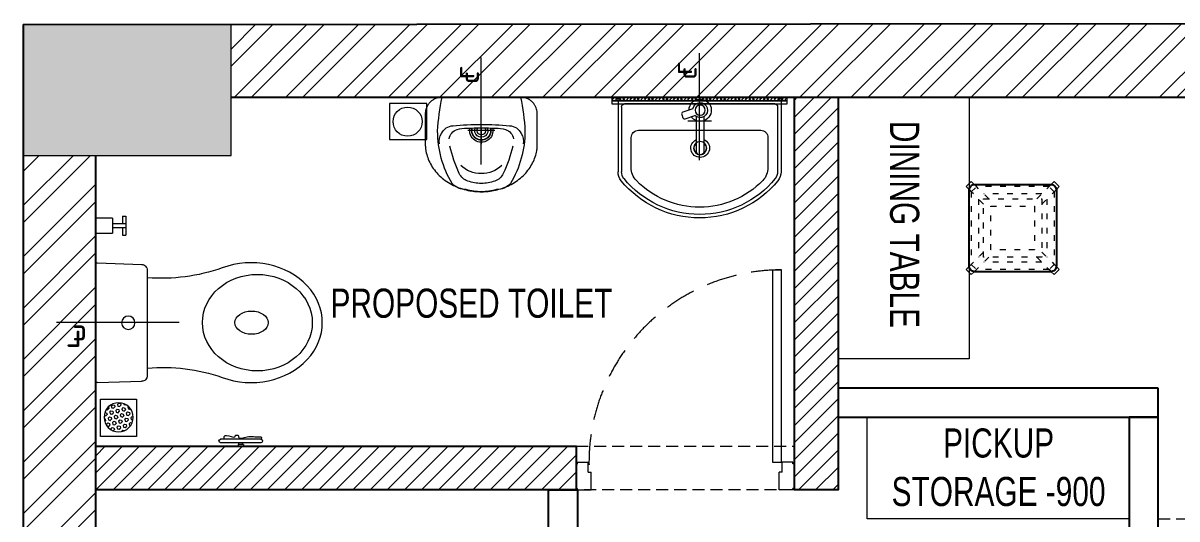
# Model space of a CAD drawing. Header units: feet. Extents: x 10029656 to 10036081, y -5940859 to -5924164.
# Drawn here: x 10029661 to 10033625, y -5925874 to -5924169 of the extents above; entities that cross this region are included whole.
import ezdxf

# ---------------------------------------------------------------- set-up
doc = ezdxf.new("R2010")
doc.units = ezdxf.units.FT
doc.header["$LTSCALE"] = 33
doc.header["$MEASUREMENT"] = 0
for name, pattern in [('a_p6_plan_L18$0$HIDDEN', [0.375, 0.25, -0.125]), ('ACAD_ISO03W100', [30, 12, -18]), ('CENTER', [2, 1.25, -0.25, 0.25, -0.25]), ('DOT2', [0.125, 0, -0.125]), ('HIDDEN', [9.525, 6.35, -3.175]), ('HIDDEN2', [4.7625, 3.175, -1.5875])]:
    doc.linetypes.add(name, pattern=pattern)
for name, color, linetype, lineweight in [('A-COL', 243, 'Continuous', 9), ('centerline-toilets', 2, 'CENTER', 13), ('column hatch', 5, 'Continuous', 0), ('Door', 2, 'Continuous', 13), ('ele', 252, 'Continuous', 13), ('Fhitting', 152, 'Continuous', 30), ('LENS-DIM', 252, 'Continuous', 5), ('LENS-DOOR', 34, 'Continuous', 20), ('LENS-PARTITION', 21, 'Continuous', 25), ('LENS-TEXT', 31, 'Continuous', 5), ('LENS_CURTAIN', 5, 'a_p6_plan_L18$0$HIDDEN', 9), ('LK-FF&E WALL', 1, 'Continuous', 9), ('LN-ELEVATION-1', 81, 'Continuous', 25), ('LN-ELEVATION-3', 125, 'Continuous', 18), ('LN-ELEVATION-5', 167, 'Continuous', 5), ('LN-HATCH', 251, 'Continuous', 0), ('Mirror', 150, 'Continuous', 20), ('Panelling', 65, 'Continuous', 18), ('PARTITION', 22, 'Continuous', 30), ('Toilet', 5, 'Continuous', 9)]:
    doc.layers.add(name, color=color, linetype=linetype, lineweight=lineweight)
doc.layers.add('A-WALL', color=1, linetype='Continuous')
doc.styles.add('LK TXT', font='GILC____.TTF', dxfattribs={"height": 100})
doc.styles.get("Standard").update_dxf_attribs({"font": 'GILC____.TTF'})

# ---------------------------------------------------------------- blocks, each defined once
blk = doc.blocks.new('jALI')
at = {"layer": 'Toilet', "ltscale": 5}
h = blk.add_hatch(dxfattribs=at)
h.set_pattern_fill('HEX', color=256, scale=50, angle=135, double=1)
h.set_pattern_definition([(135, (-344825.863, 460708.187), (-7.65465545, -7.65465545), [6.25, -12.5]), (255, (-344825.863, 460708.187), (10.4564538, -2.80179835), [6.25, -12.5]), (195, (-344830.282, 460712.606), (2.80179835, -10.4564538), [6.25, -12.5])])
edge = h.paths.add_edge_path()
edge.add_arc((-393187.5, 163647.6), 50, -90, 270)
blk.add_lwpolyline([(-393249.5, 163581.9), (-393125.5, 163581.9), (-393125.5, 163709.4), (-393249.5, 163709.4)], close=True, dxfattribs=at)
blk.add_circle((-393187.5, 163647.6), 50, dxfattribs=at)
blk = doc.blocks.new('WC')
at = {"layer": 'centerline-toilets', "linetype": 'HIDDEN', "ltscale": 10}
blk.add_line((0, 286.3), (0, -134.7), dxfattribs=at)
at = {"layer": 'Toilet'}
for p, q in [((-412.8, 566.9), (-412.8, 428.9)), ((-400.8, 566.9), (-400.8, 428.9)), ((-418.8, 506.9), (-424.8, 506.9)), ((-424.8, 506.9), (-424.8, 488.9)), ((-418.8, 488.9), (-424.8, 488.9)), ((-418.8, 506.9), (-418.8, 488.9)), ((-418.8, 503.9), (-412.8, 503.9)), ((-418.8, 491.9), (-412.8, 491.9)), ((180.6, 176.8), (-182.6, 176.8)), ((-205.8, 5.9), (-201.7, 157.2)), ((205.8, 5.9), (199.8, 157.2)), ((-200.1, 0), (200.1, 0))]:
    blk.add_line(p, q, dxfattribs=at)
at = {"layer": 'Toilet', "ltscale": 100}
for p, q in [((366.1, 103), (300.3, 103)), ((300.3, 91.5), (300.3, 103)), ((326.3, 91.5), (300.3, 91.5)), ((326.3, 103), (326.3, 57.2)), ((340.1, 103), (340.1, 57.2)), ((366.1, 91.5), (340.1, 91.5)), ((366.1, 91.5), (366.1, 103)), ((307.2, 0), (307.2, 57.2)), ((359.2, 57.2), (307.2, 57.2)), ((359.2, 57.2), (359.2, 0)), ((359.2, 0), (307.2, 0))]:
    blk.add_line(p, q, dxfattribs=at)
at = {"layer": 'Toilet'}
blk.add_circle((-0.3, 111.6), 22.9, dxfattribs=at)
for centre, radius, start, end in [((-406.8, 566.9), 6, 0, 180), ((-406.8, 428.9), 6, 180, 0), ((-776.4, 231.1), 622.3, 354.997, 19.0619), ((776, 226.4), 623.4, 160.5196, 184.5617), ((-182.4, 157.5), 19.3, 90.3509, 180.8981), ((180.5, 157.5), 19.3, 359.1019, 89.6491), ((-200.1, 5.7), 5.72, 177.9546, 270), ((200.1, 5.7), 5.72, 270, 2.0454)]:
    blk.add_arc(centre, radius, start, end, dxfattribs=at)
at = {"layer": 'Toilet', "extrusion": (0, 0, -1)}
for centre, major_axis, ratio, start_param, end_param in [((0, 533.5), (0, -244.6), 0.842028, 7.436326, 11.41323), ((0, 535.1), (0, -57.2), 0.7, 1.570796326794896, 7.853981633974482)]:
    blk.add_ellipse(centre, major_axis=major_axis, ratio=ratio, start_param=start_param, end_param=end_param, dxfattribs=at)
blk.add_ellipse((0, 555), major_axis=(0, -188.8), ratio=0.878788, dxfattribs=at)
at = {"layer": 'Toilet'}
blk.add_open_spline([(-400.8, 441), (-397.1, 440.5), (-384.3, 439), (-389, 459.3), (-395.6, 479.8), (-385.6, 478), (-385.9, 491.3), (-402.7, 487.2), (-384.8, 532.1), (-395.5, 546.6), (-390.9, 570.2), (-397.2, 568.8), (-400.8, 568)], degree=3, knots=[0, 0, 0, 0, 9.744972, 33.823887, 47.583551, 49.497915, 60.560502, 63.822284, 93.508019, 135.756925, 141.904352, 150.301906, 150.301906, 150.301906, 150.301906], dxfattribs=at)
at = {"layer": 'Fhitting', "lineweight": 0, "ltscale": 0.5, "rotation": 270}
blk.add_blockref('jALI', (-163972.9, -393109.2), dxfattribs=at)
at = {"layer": 'centerline-toilets', "linetype": 'DOT2', "insert": (-35.9, -56.9), "char_height": 85.827, "width": 567.402, "attachment_point": 5, "rotation": 270}
blk.add_mtext('{\\fISOCPEUR|b0|i0|c0|p34;℄}', dxfattribs=at)
blk = doc.blocks.new('Wash Basin')
at = {"layer": 'PARTITION', "lineweight": 9}
h = blk.add_hatch(dxfattribs=at)
h.set_pattern_fill('ANSI38', color=256, scale=70, angle=990, style=0, double=1)
h.set_pattern_definition([(315, (-64.7135, -33.325), (6.18718, 6.18718), []), (45, (-64.7135, -33.325), (6.18718, 18.56155), [21.875, -13.125])])
h.paths.add_polyline_path([(300.1, -22), (-300.1, -22), (-300.1, -34), (300.1, -34)])
at = {"layer": 'centerline-toilets', "linetype": 'HIDDEN', "ltscale": 10}
blk.add_line((0, -238.1), (0, 129.8), dxfattribs=at)
at = {"layer": 'Mirror', "ltscale": 0.5}
blk.add_lwpolyline([(-300.1, -34), (-300.1, -46), (300.1, -46), (300.1, -34)], close=True, dxfattribs=at)
at = {"layer": 'Panelling', "lineweight": 9}
blk.add_lwpolyline([(-300.1, -22), (-300.1, -34), (300.1, -34), (300.1, -22)], close=True, dxfattribs=at)
at = {"layer": 'Toilet', "ltscale": 100}
for p, q in [((-280, -32), (-280, -278.3)), ((-270, -22), (270, -22)), ((280, -32), (280, -278.3)), ((-268, -55), (-268, -278.3)), ((-258, -45), (258, -45)), ((268, -55), (268, -278.3)), ((-14.8, -88.6), (-14.6, -207.9)), ((11, -207.9), (10.8, -88.6))]:
    blk.add_line(p, q, dxfattribs=at)
blk.add_lwpolyline([(23.1, -61.6), (57.7, -73.5, -0.414214), (61.4, -81.2), (57.5, -92.5, -0.414214), (49.9, -96.2), (16.1, -84.6)], format="xyb", dxfattribs=at)
blk.add_lwpolyline([(40.7, -103.2), (-41.1, -103.2)], dxfattribs=at)
blk.add_lwpolyline([(-235, -264, 0.191896), (-217.2, -308.7, 0.420236), (217.2, -308.7, 0.191896), (235, -264), (235, -160.5, 0.414214), (210, -135.5), (-210, -135.5, 0.414214), (-235, -160.5)], format="xyb", close=True, dxfattribs=at)
for centre, radius in [((-2, -66.5), 17.5), ((-2, -196.8), 22.5)]:
    blk.add_circle(centre, radius, dxfattribs=at)
for centre, radius, start, end in [((-270, -32), 10, 90, 180), ((270, -32), 10, 0, 90), ((-258, -55), 10, 90, 180), ((258, -55), 10, 0, 90), ((-2, -197.1), 32.1, 113.0898, 66.246), ((-2, -196.8), 20.5, 128.0403, 237.2899), ((-2, -196.8), 20.5, 304.4733, 50.7332), ((-230, -278.3), 50, 180, 218.4461), ((0, -89.3), 347.7, 219.2826, 320.7174), ((-230, -278.3), 38, 180, 218.4461), ((0, -89.3), 335.7, 219.313, 320.687), ((230, -278.3), 38, 321.5539, 0), ((230, -278.3), 50, 321.5539, 0)]:
    blk.add_arc(centre, radius, start, end, dxfattribs=at)
for centre, major_axis, start_param, end_param in [((-2, -66.5), (0, 38.3), 4.720493, 9.081982), ((-2, -66.5), (-0.2, -25.6), 1.769108, 7.074098), ((-2, -66.5), (0, 38.3), 3.484555, 4.083576), ((-1.8, -207.9), (-9.04, 9.04), 0.785398, 3.926991)]:
    blk.add_ellipse(centre, major_axis=major_axis, ratio=1, start_param=start_param, end_param=end_param, dxfattribs=at)
at = {"layer": 'centerline-toilets', "linetype": 'DOT2', "insert": (33.3, 61.8), "char_height": 75, "width": 495.827, "attachment_point": 5, "rotation": 90}
blk.add_mtext('{\\fISOCPEUR|b0|i0|c0|p34;℄}', dxfattribs=at)
blk = doc.blocks.new('DLF-RSP-AR-CD-DWG-4DT-3113$0$X-TYPICAL TOILET UPPER FLOORS - 02$0$urinals')
at = {"layer": 'Toilet'}
for p, q in [((0, -15.6), (0, 8.3)), ((-46.1, -115), (46.1, -115)), ((0, -105.4), (0, -161.1))]:
    blk.add_line(p, q, dxfattribs=at)
blk.add_lwpolyline([(135, 0), (-135, 0, 0.036949), (-150, -116.2, 0.138094), (-99.8, -297.1, 0.221721), (-52, -317.9, 0.062656), (0, -325, 0.062656), (52, -317.9, 0.221721), (99.8, -297.1, 0.138094), (150, -116.2, 0.036949)], format="xyb", close=True, dxfattribs=at)
for centre, radius, start, end in [((-94.3, -144.9), 47.1, 93.3708, 154.4824), ((-71.4, -149.9), 40.2, 106.7016, 169.725), ((3.2, -1238.2), 1144.7, 90.1625, 95.0265), ((-50.5, -225.3), 118.5, 89.5454, 105.8857), ((-0.1, -996.2), 890.8, 89.9918, 93.182), ((0, -115), 40, 167.428, 12.572), ((0, -115), 33, 164.1814, 15.8186), ((0, -115), 32, 163.6049, 16.3951), ((0, -115), 22.6, 155.6653, 24.3347), ((0, -115), 14.7, 139.9109, 40.0891), ((-3.2, -1238.2), 1144.7, 84.9735, 89.8375), ((0.1, -996.2), 890.8, 86.818, 90.0082), ((50.5, -225.3), 118.5, 74.1143, 90.4546), ((71.4, -149.9), 40.2, 10.275, 73.2984), ((94.3, -144.9), 47.1, 25.5176, 86.6292), ((-91, -152.7), 53.8, 148.4868, 188.6401), ((91, -152.7), 53.8, 351.3599, 31.5132), ((413.9, -38.4), 538.2, 193.994, 204.5632), ((-413.9, -38.4), 538.2, 335.4368, 346.006), ((-1.6, -165.3), 97.6, 225, 270.9552), ((1.6, -165.3), 97.6, 269.0448, 315), ((-30.1, -241.3), 50, 204.5632, 250.4606), ((30.1, -241.3), 50, 289.5394, 335.4368), ((-1.5, -160.9), 135.4, 250.4606, 270.6492), ((1.5, -160.9), 135.4, 269.3508, 289.5394)]:
    blk.add_arc(centre, radius, start, end, dxfattribs=at)
blk.add_open_spline([(135, 0), (105.3, 0), (75.7, 0), (-13.3, 0), (-72.7, 0), (-132.7, 0), (-133.4, 0), (-134.3, 0), (-134.5, 0), (-134.7, 0), (-134.9, 0), (-135, 0), (-135, 0), (-135, 0), (-135, 0), (-135, 0), (-135, 0), (-135.1, 0), (-135.1, 0), (-135.2, 0), (-135.2, 0), (-135.3, 0), (-135.4, 0), (-135.7, 0), (-135.8, 0), (-136.4, 0), (-136.7, 0), (-137.7, -0.1), (-138.4, -0.1), (-140.5, -0.2), (-141.9, -0.4), (-146.2, -1), (-149, -1.7), (-154.8, -3.4), (-157.6, -4.5), (-163.1, -7.3), (-165.8, -8.9), (-171, -12.5), (-173.4, -14.6), (-177.9, -19.1), (-180, -21.5), (-183.6, -26.7), (-185.2, -29.4), (-188, -34.9), (-189.1, -37.8), (-190.8, -43.5), (-191.5, -46.3), (-192, -49.8), (-192.1, -50.5), (-192.3, -52.5), (-192.4, -53.8), (-192.5, -55.7), (-192.5, -56.2), (-192.5, -56.9), (-192.5, -57), (-192.5, -57.2), (-192.5, -57.3), (-192.5, -57.4), (-192.5, -57.4), (-192.5, -57.5), (-192.5, -57.5), (-192.5, -57.5), (-192.5, -57.6), (-192.5, -57.7), (-192.5, -57.8), (-192.5, -57.9), (-192.5, -58.1), (-192.5, -58.4), (-192.5, -58.6), (-192.5, -59.3), (-192.5, -59.7), (-192.5, -61), (-192.5, -61.9), (-192.5, -64.6), (-192.5, -66.4), (-192.5, -71.7), (-192.5, -75.2), (-192.5, -85.8), (-192.5, -92.9), (-192.5, -114.2), (-192.5, -128.4), (-192.5, -146.1), (-192.5, -144.6), (-192.5, -149.2), (-192.5, -150.3), (-192.5, -153.7), (-192.5, -156), (-192.5, -158.5), (-192.5, -158.8), (-192.5, -159.2), (-192.5, -159.4), (-192.5, -159.7), (-192.5, -159.8), (-192.5, -159.9), (-192.5, -160), (-192.5, -160), (-192.5, -160), (-192.5, -160.1), (-192.5, -160.1), (-192.5, -160.2), (-192.5, -160.3), (-192.5, -160.5), (-192.5, -160.6), (-192.5, -161), (-192.5, -161.2), (-192.5, -161.9), (-192.5, -162.4), (-192.4, -163.9), (-192.4, -164.9), (-192.3, -167.8), (-192.2, -169.8), (-191.7, -175.8), (-191.2, -179.9), (-189.3, -190.9), (-187.5, -198), (-182.8, -212.2), (-179.9, -219.2), (-172.8, -233.1), (-168.7, -239.9), (-159.3, -253), (-154, -259.4), (-142.4, -271.4), (-136, -277), (-122.6, -287.5), (-115.4, -292.3), (-100.5, -300.9), (-92.8, -304.8), (-76.9, -311.5), (-68.8, -314.3), (-52.5, -318.9), (-44.4, -320.7), (-28.1, -323.4), (-20, -324.2), (-9.4, -324.8), (-6.7, -324.9), (-2.5, -325), (-1, -325), (2, -325), (3.6, -325), (8.2, -324.9), (11.3, -324.7), (20.7, -324.1), (27, -323.5), (41.8, -321.2), (50.2, -319.5), (67, -314.9), (75.4, -312), (91.8, -305.3), (99.8, -301.4), (115.1, -292.5), (122.5, -287.5), (136.4, -276.8), (142.9, -270.9), (154.7, -258.5), (160.1, -252), (169.7, -238.4), (173.8, -231.3), (180.9, -217), (183.8, -209.7), (188.3, -195.1), (189.9, -187.8), (191.2, -179.3), (191.4, -178), (191.8, -174.1), (192.1, -171.5), (192.3, -167.9), (192.3, -166.9), (192.5, -164), (192.5, -162), (192.5, -160), (192.5, -159.9), (192.5, -159.8), (192.5, -159.7), (192.5, -159.5), (192.5, -159.4), (192.5, -159), (192.5, -158.8), (192.5, -158), (192.5, -157.5), (192.5, -155.9), (192.5, -154.9), (192.5, -151.8), (192.5, -149.7), (192.5, -143.5), (192.5, -144.3), (192.5, -131.9), (192.5, -123.6), (192.5, -98.8), (192.5, -82.2), (192.5, -64.8), (192.5, -64), (192.5, -61.5), (192.5, -59.9), (192.5, -58), (192.5, -57.8), (192.5, -57.5), (192.5, -57.5), (192.5, -57.4), (192.5, -57.4), (192.5, -57.4), (192.5, -57.3), (192.5, -57.2), (192.5, -57.2), (192.5, -57), (192.5, -56.8), (192.5, -56.4), (192.5, -56.1), (192.5, -55.3), (192.4, -54.7), (192.3, -53), (192.2, -51.9), (191.8, -48.4), (191.4, -46), (190, -40.4), (188.9, -37.2), (186.1, -30.8), (184.3, -27.7), (180.2, -21.8), (177.9, -19.1), (172.8, -14), (170, -11.7), (164, -7.7), (160.9, -6.1), (154.5, -3.3), (151.3, -2.3), (144.8, -0.7), (141.6, -0.3), (137.3, 0), (136.1, 0), (135, 0)], degree=3, knots=[0, 0, 0, 0, 0.329607, 0.329607, 0.988822, 0.988822, 0.996691, 0.996691, 0.998638, 0.998638, 0.99992, 0.99992, 1.000227, 1.000227, 1.000534, 1.000534, 1.001148, 1.001148, 1.002375, 1.002375, 1.00483, 1.00483, 1.009739, 1.009739, 1.019558, 1.019558, 1.039196, 1.039196, 1.078472, 1.078472, 1.157024, 1.157024, 1.314128, 1.314128, 1.471232, 1.471232, 1.628335, 1.628335, 1.785439, 1.785439, 1.942543, 1.942543, 2.099647, 2.099647, 2.256751, 2.256751, 2.413855, 2.413855, 2.450944, 2.450944, 2.525122, 2.525122, 2.556641, 2.556641, 2.563699, 2.563699, 2.567479, 2.567479, 2.57001, 2.57001, 2.570783, 2.570783, 2.572328, 2.572328, 2.573873, 2.573873, 2.576964, 2.576964, 2.583145, 2.583145, 2.595507, 2.595507, 2.620232, 2.620232, 2.669681, 2.669681, 2.76858, 2.76858, 2.966376, 2.966376, 3.36197, 3.36197, 3.45996, 3.45996, 3.491387, 3.491387, 3.554241, 3.554241, 3.562213, 3.562213, 3.566829, 3.566829, 3.570018, 3.570018, 3.570684, 3.570684, 3.571294, 3.571294, 3.571904, 3.571904, 3.573124, 3.573124, 3.575564, 3.575564, 3.580444, 3.580444, 3.590203, 3.590203, 3.609723, 3.609723, 3.648762, 3.648762, 3.72684, 3.72684, 3.861362, 3.861362, 3.995884, 3.995884, 4.130406, 4.130406, 4.264928, 4.264928, 4.39945, 4.39945, 4.533972, 4.533972, 4.668494, 4.668494, 4.803016, 4.803016, 4.937539, 4.937539, 5.072061, 5.072061, 5.118026, 5.118026, 5.144558, 5.144558, 5.17109, 5.17109, 5.224154, 5.224154, 5.330281, 5.330281, 5.468863, 5.468863, 5.607445, 5.607445, 5.746027, 5.746027, 5.884609, 5.884609, 6.023191, 6.023191, 6.161773, 6.161773, 6.300355, 6.300355, 6.438937, 6.438937, 6.577519, 6.577519, 6.602876, 6.602876, 6.653589, 6.653589, 6.673028, 6.673028, 6.711906, 6.711906, 6.713712, 6.713712, 6.715518, 6.715518, 6.719129, 6.719129, 6.726351, 6.726351, 6.740796, 6.740796, 6.769686, 6.769686, 6.827466, 6.827466, 6.943027, 6.943027, 7.174147, 7.174147, 7.636387, 7.636387, 7.659394, 7.659394, 7.705407, 7.705407, 7.71212, 7.71212, 7.713128, 7.713128, 7.714137, 7.714137, 7.716153, 7.716153, 7.720185, 7.720185, 7.728249, 7.728249, 7.744378, 7.744378, 7.776636, 7.776636, 7.841152, 7.841152, 7.970184, 7.970184, 8.14844, 8.14844, 8.326696, 8.326696, 8.504953, 8.504953, 8.683209, 8.683209, 8.861465, 8.861465, 9.039722, 9.039722, 9.217978, 9.217978, 9.283185, 9.283185, 9.283185, 9.283185], dxfattribs=at)
blk = doc.blocks.new('Urinal')
at = {"layer": 'centerline-toilets', "linetype": 'HIDDEN', "ltscale": 10}
blk.add_line((0, 230.9), (0, -137), dxfattribs=at)
at = {"layer": 'Fhitting', "lineweight": 0, "ltscale": 0.5, "rotation": 180}
blk.add_blockref('DLF-RSP-AR-CD-DWG-4DT-3113$0$X-TYPICAL TOILET UPPER FLOORS - 02$0$urinals', (0, 0), dxfattribs=at)
at = {"layer": 'Fhitting', "lineweight": 0, "ltscale": 0.5, "xscale": -1, "rotation": 90}
blk.add_blockref('jALI', (163394.4, -393103.5), dxfattribs=at)
at = {"layer": 'centerline-toilets', "linetype": 'DOT2', "insert": (-31.4, -69), "char_height": 75, "width": 495.827, "attachment_point": 5, "rotation": 270}
blk.add_mtext('{\\fISOCPEUR|b0|i0|c0|p34;℄}', dxfattribs=at)
blk = doc.blocks.new('*U46')
at = {"layer": 'LENS-DOOR'}
for p, q in [((548121.7, 1779235.3), (548121.7, 1778573.8)), ((548121.7, 1779235.3), (548153, 1779235.3)), ((548153, 1778573.8), (548153, 1779235.3)), ((547447.3, 1778568.6), (547452.5, 1778568.6)), ((547447.3, 1778484.1), (547447.3, 1778568.6)), ((547452.5, 1778573.8), (547488.9, 1778573.8)), ((547452.5, 1778568.6), (547452.5, 1778573.8)), ((547488.9, 1778539.9), (547488.9, 1778573.8)), ((548121.7, 1778573.8), (548153, 1778573.8)), ((548192.1, 1778573.8), (548155.6, 1778573.8)), ((548155.6, 1778539.9), (548155.6, 1778573.8)), ((548192.1, 1778568.6), (548192.1, 1778573.8)), ((548197.3, 1778568.6), (548192.1, 1778568.6)), ((548197.3, 1778484.1), (548197.3, 1778568.6)), ((547488.9, 1778539.9), (547499.3, 1778539.9)), ((547499.3, 1778478.9), (547499.3, 1778539.9)), ((548145.2, 1778478.9), (548145.2, 1778539.9)), ((548155.6, 1778539.9), (548145.2, 1778539.9)), ((547447.3, 1778484.1), (547452.5, 1778484.1)), ((547452.5, 1778478.9), (547452.5, 1778484.1)), ((547452.5, 1778478.9), (547499.3, 1778478.9)), ((548192.1, 1778478.9), (548145.2, 1778478.9)), ((548192.1, 1778478.9), (548192.1, 1778484.1)), ((548197.3, 1778484.1), (548192.1, 1778484.1))]:
    blk.add_line(p, q, dxfattribs=at)
at = {"layer": 'LENS-DOOR', "color": 7, "linetype": 'HIDDEN2'}
blk.add_ellipse((548153, 1778573.8), major_axis=(-661.5, 0), ratio=1, start_param=-1.570791, end_param=0.051209, dxfattribs=at)
blk = doc.blocks.new('A$C3ba91a74')
at = {"layer": 'column hatch'}
h = blk.add_hatch(color=8, dxfattribs=at)
h.dxf.hatch_style = 1
h.paths.add_polyline_path([(4450.1, 6123), (3870, 6122.6), (3870, 5668.1), (4450.1, 5673)])
h.paths.add_polyline_path([(4450.1, 2088), (4059.4, 2083.4), (4059.4, 1583.4), (4450.1, 1588)])
h.paths.add_polyline_path([(4059.4, 2083.4), (4035, 2083.1), (4035, 1583.1), (4059.4, 1583.4)])
h.paths.add_polyline_path([(4450.1, -2162), (3985, -2166.9), (3985, -2656.9), (4450.1, -2652)])
h.paths.add_polyline_path([(4450.1, -6382), (3860, -6386.9), (3860, -6736.9), (4450.1, -6732)])
h.paths.add_polyline_path([(-1245, -6386.9), (-1970, -6386.9), (-1970, -6736.9), (-1245, -6736.9)])
h.paths.add_polyline_path([(-1370, -2166.9), (-1970, -2166.9), (-1970, -2656.9), (-1370, -2656.9)])
h.paths.add_polyline_path([(-1420, 2083.1), (-1970, 2083.1), (-1970, 1583.1), (-1420, 1583.1)])
h.paths.add_polyline_path([(-1255, 6118.6), (-1970, 6118.1), (-1970, 5668.1), (-1255, 5668.1)])
at = {"layer": 'LN-HATCH'}
h = blk.add_hatch(dxfattribs=at)
h.set_pattern_fill('ANSI32', color=256, scale=333, angle=180)
h.set_pattern_definition([(225, (-9180360.63, 5278631.4), (88.2999593, -88.2999593), []), (225, (-9180419.5, 5278631.4), (88.2999593, -88.2999593), [])])
h.paths.add_polyline_path([(-1720, -2656.9), (-1970, -2656.9), (-1970, -6386.9), (-1720, -6386.9)])
h.paths.add_polyline_path([(-1720, 1583.1), (-1970, 1583.1), (-1970, -2166.9), (-1720, -2166.9)])
h.paths.add_polyline_path([(-1720, 5668.1), (-1970, 5668.1), (-1970, 2083.1), (-1720, 2083.1)])
h.paths.add_polyline_path([(3870, 6122.6), (-1255, 6118.6), (-1255, 5868.1), (3870, 5868.1)])
h.paths.add_polyline_path([(4450.1, 5673), (4200.1, 5670.9), (4200.1, 2085), (4450.1, 2088)])
h.paths.add_polyline_path([(4450.1, 1588), (4200.1, 1585), (4200.1, -2164.6), (4450.1, -2162)])
h.paths.add_polyline_path([(4450.1, -2652), (4200.1, -2654.6), (4200.1, -6384.1), (4450.1, -6382)])
h.paths.add_polyline_path([(4450.1, -6732), (4185.1, -6734.2), (4185.1, -8814.8), (4450.1, -8812)])
h.paths.add_polyline_path([(-1705, -6736.9), (-1970, -6736.9), (-1970, -8816.9), (-1705, -8816.9)])
h = blk.add_hatch(dxfattribs=at)
h.set_pattern_fill('ANSI31', color=256, scale=333, angle=180)
h.paths.add_polyline_path([(680.1, 5868.1), (830.1, 5868.1), (830.1, 4518.1), (680.1, 4518.1), (680.1, 4668.1)])
h.paths.add_polyline_path([(-1720, 4668.1), (-69.9, 4668.1), (-69.9, 4518.1), (-1720, 4518.1)])
at = {"layer": 'A-COL'}
for p, q in [((-1970, 5668.1), (-1970, 6118.1)), ((-1970, 6118.1), (-1255, 6118.1)), ((-1255, 5668.1), (-1255, 6118.1)), ((-1970, 5668.1), (-1255, 5668.1))]:
    blk.add_line(p, q, dxfattribs=at)
at = {"layer": 'A-WALL'}
for p, q in [((-1970, 6118.1), (4450.1, 6123)), ((-1970, 6118.1), (-1970, -9366.9)), ((-1255, 5868.1), (3870, 5868.1)), ((-1720, 2083.1), (-1720, 5668.1))]:
    blk.add_line(p, q, dxfattribs=at)
for points in [[(680.1, 5868.1), (830.1, 5868.1), (830.1, 4518.1), (680.1, 4518.1), (680.1, 4668.1)], [(-1720, 4668.1), (-69.9, 4668.1), (-69.9, 4518.1), (-1720, 4518.1)]]:
    blk.add_lwpolyline(points, close=True, dxfattribs=at)
at = {"layer": 'LENS_CURTAIN', "ltscale": 5}
blk.add_lwpolyline([(-69.9, 4668.1), (680.1, 4668.1), (680.1, 4518.1), (-69.9, 4518.1)], close=True, dxfattribs=at)
at = {"layer": 'Door'}
blk.add_blockref('*U46', (-547517.1, -1773960.9), dxfattribs=at)
at = {"layer": 'ele', "color": 0, "lineweight": -2, "xscale": -1}
for name, p, rotation in [('Urinal', (-395.6, 5868.1), 180), ('WC', (-1720, 5092.9), 270)]:
    blk.add_blockref(name, p, dxfattribs=dict(at, rotation=rotation))
blk.add_blockref('Wash Basin', (354.4, 5890.1), dxfattribs=at)
at = {"layer": 'LENS-TEXT', "color": 0, "linetype": 'Continuous', "ltscale": 3, "insert": (-429.4, 5159.2), "char_height": 100, "attachment_point": 5, "style": 'LK TXT'}
blk.add_mtext_dynamic_manual_height_columns('PROPOSED TOILET', width=1099.487, gutter_width=1, heights=[0], dxfattribs=at)
blk = doc.blocks.new('CLENS 600 TYPE 6')
at = {"layer": 'LN-ELEVATION-1', "ltscale": 0.5}
blk.add_lwpolyline([(130, -225), (-130, -225, -0.414214), (-150, -205), (-150, 55, -0.414214), (-130, 75), (130, 75, -0.414214), (150, 55), (150, -205, -0.414214)], format="xyb", close=True, dxfattribs=at)
at = {"layer": 'LN-ELEVATION-3', "linetype": 'ACAD_ISO03W100', "ltscale": 0.05}
for p, q in [((-100, 7.3), (-142.4, 49.7)), ((-142.4, -199.7), (-142.4, 49.7)), ((-82.3, 25), (-124.7, 67.4)), ((124.7, 67.4), (-124.7, 67.4)), ((99.7, 42.4), (-99.7, 42.4)), ((82.3, 25), (124.7, 67.4)), ((100, 7.3), (142.4, 49.7)), ((142.4, -199.7), (142.4, 49.7)), ((-117.4, -174.7), (-117.4, 24.7)), ((117.4, -174.7), (117.4, 24.7)), ((-100, -157.3), (-142.4, -199.7)), ((100, -157.3), (142.4, -199.7)), ((-82.3, -175), (-124.7, -217.4)), ((99.7, -192.4), (-99.7, -192.4)), ((82.3, -175), (124.7, -217.4)), ((124.7, -217.4), (-124.7, -217.4))]:
    blk.add_line(p, q, dxfattribs=at)
for points in [[(-132.2, 74.9), (-124.7, 67.4), (-142.4, 49.7), (-149.9, 57.2)], [(132.2, 74.9), (124.7, 67.4), (142.4, 49.7), (149.9, 57.2)], [(-132.2, -224.9), (-124.7, -217.4), (-142.4, -199.7), (-149.9, -207.2)], [(132.2, -224.9), (124.7, -217.4), (142.4, -199.7), (149.9, -207.2)]]:
    blk.add_lwpolyline(points, dxfattribs=at)
for points in [[(100, -175), (-100, -175), (-100, 25), (100, 25)], [(75, -150), (-75, -150), (-75, 0), (75, 0)]]:
    blk.add_lwpolyline(points, close=True, dxfattribs=at)
at = {"layer": 'LN-ELEVATION-5', "ltscale": 0.5}
for points in [[(-149.9, 57.2), (-160.1, 67.4), (-142.4, 85.1), (-132.2, 74.9)], [(149.9, 57.2), (160.1, 67.4), (142.4, 85.1), (132.2, 74.9)], [(-149.9, -207.2), (-160.1, -217.4), (-142.4, -235.1), (-132.2, -224.9)], [(149.9, -207.2), (160.1, -217.4), (142.4, -235.1), (132.2, -224.9)]]:
    blk.add_lwpolyline(points, dxfattribs=at)

msp = doc.modelspace()

# ---------------------------------------------------------------- linework, layer by layer
at = {"layer": 'LENS-PARTITION'}
for points in [[(10033561.1, -5925423.6), (10032461.1, -5925423.6), (10032461.1, -5925523.6), (10033561.1, -5925523.6)], [(10033561.1, -5925523.6), (10033461.1, -5925523.6), (10033461.1, -5925973.6), (10033561.1, -5925973.6)], [(10031566.3, -5927323.6), (10031466.3, -5927323.6), (10031466.3, -5925773.6), (10031566.3, -5925773.6)]]:
    msp.add_lwpolyline(points, close=True, dxfattribs=at)
at = {"layer": 'LENS_CURTAIN', "ltscale": 5}
msp.add_lwpolyline([(10033561.1, -5925873.6), (10034311.1, -5925873.6), (10034311.1, -5925973.6), (10033561.1, -5925973.6)], close=True, dxfattribs=at)
at = {"layer": 'LK-FF&E WALL'}
for points in [[(10032461.1, -5925323.6), (10032461.1, -5924423.6), (10032911.1, -5924423.6), (10032911.1, -5925323.6)], [(10033461.1, -5925873.6), (10032561.1, -5925873.6), (10032561.1, -5925523.6), (10033461.1, -5925523.6)]]:
    msp.add_lwpolyline(points, close=True, dxfattribs=at)

# ---------------------------------------------------------------- block references
at = {"layer": 'LENS-DIM', "color": 7}
msp.add_blockref('A$C3ba91a74', (10031630.9, -5930291.7), dxfattribs=at)
at = {"layer": 'LK-FF&E WALL', "rotation": 89.99999999999999}
msp.add_blockref('CLENS 600 TYPE 6', (10032986.1, -5924873.6), dxfattribs=at)

# ---------------------------------------------------------------- texts
at = {"layer": 'LENS-TEXT', "color": 0, "linetype": 'Continuous', "ltscale": 3, "insert": (10032689.1, -5924861.1), "char_height": 100, "attachment_point": 5, "rotation": 270, "style": 'LK TXT'}
msp.add_mtext_dynamic_manual_height_columns('DINING TABLE', width=783.964, gutter_width=1, heights=[0], dxfattribs=at)
at = {"layer": 'LENS-TEXT', "color": 0, "linetype": 'Continuous', "ltscale": 3, "insert": (10033012.5, -5925696.6), "char_height": 100, "attachment_point": 5, "style": 'LK TXT'}
msp.add_mtext_dynamic_manual_height_columns('PICKUP \\PSTORAGE -900', width=1099.487, gutter_width=1, heights=[0], dxfattribs=at)

doc.saveas('drawing.dxf')
